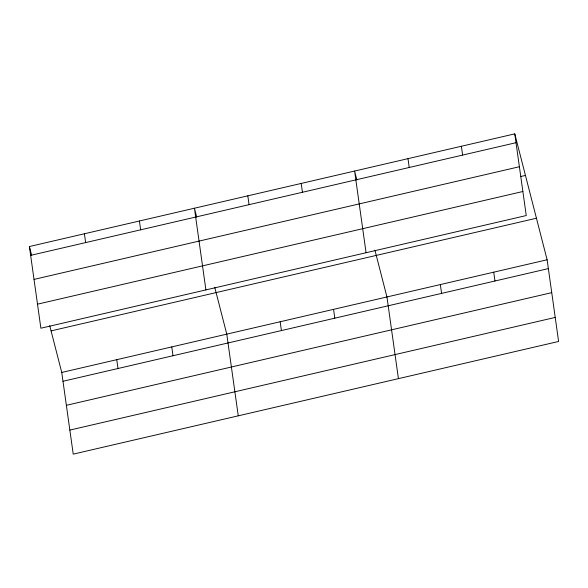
<?xml version="1.0" encoding="UTF-8"?>
<svg xmlns="http://www.w3.org/2000/svg" width="588" height="588" viewBox="0 0 588 588"><rect width="100%" height="100%" fill="white"/><g stroke="black" fill="none" stroke-linecap="round" stroke-linejoin="round"><path stroke-width="0.88" d="M514.772 133.866L526.253 215.546L40.881 328.222L29.4 246.534L514.772 133.866L547.119 259.778L558.6 341.466L73.228 454.134L61.747 372.454L49.73 325.656M30.642 255.361L516.014 142.693M34.016 279.403L519.388 166.735M520.997 176.451L525.444 175.422M37.5 304.18L522.872 191.504M51.075 330.897L536.447 218.229M61.747 372.454L547.119 259.778M62.989 381.274L548.361 268.606M66.37 405.316L551.742 292.648M69.847 430.093L555.219 317.424M356.872 179.891L354.601 171.049L366.081 252.73M374.923 250.172L386.948 296.962L398.429 378.643M196.701 217.068L194.43 208.233L205.903 289.913M214.752 287.348L226.777 334.146L238.258 415.826M29.4 246.534L31.671 255.376M493.729 272.178L494.971 280.998M461.382 146.258L462.624 155.085M440.339 284.57L441.581 293.397M407.991 158.657L409.226 167.484M333.558 309.354L334.8 318.181M301.21 183.441L302.445 192.269M280.167 321.746L281.409 330.574M247.82 195.833L249.055 204.661M171.769 346.913L173.004 355.74M139.415 221L140.657 229.827M116.762 359.68L117.997 368.507M84.407 233.767L85.65 242.594"/></g></svg>
